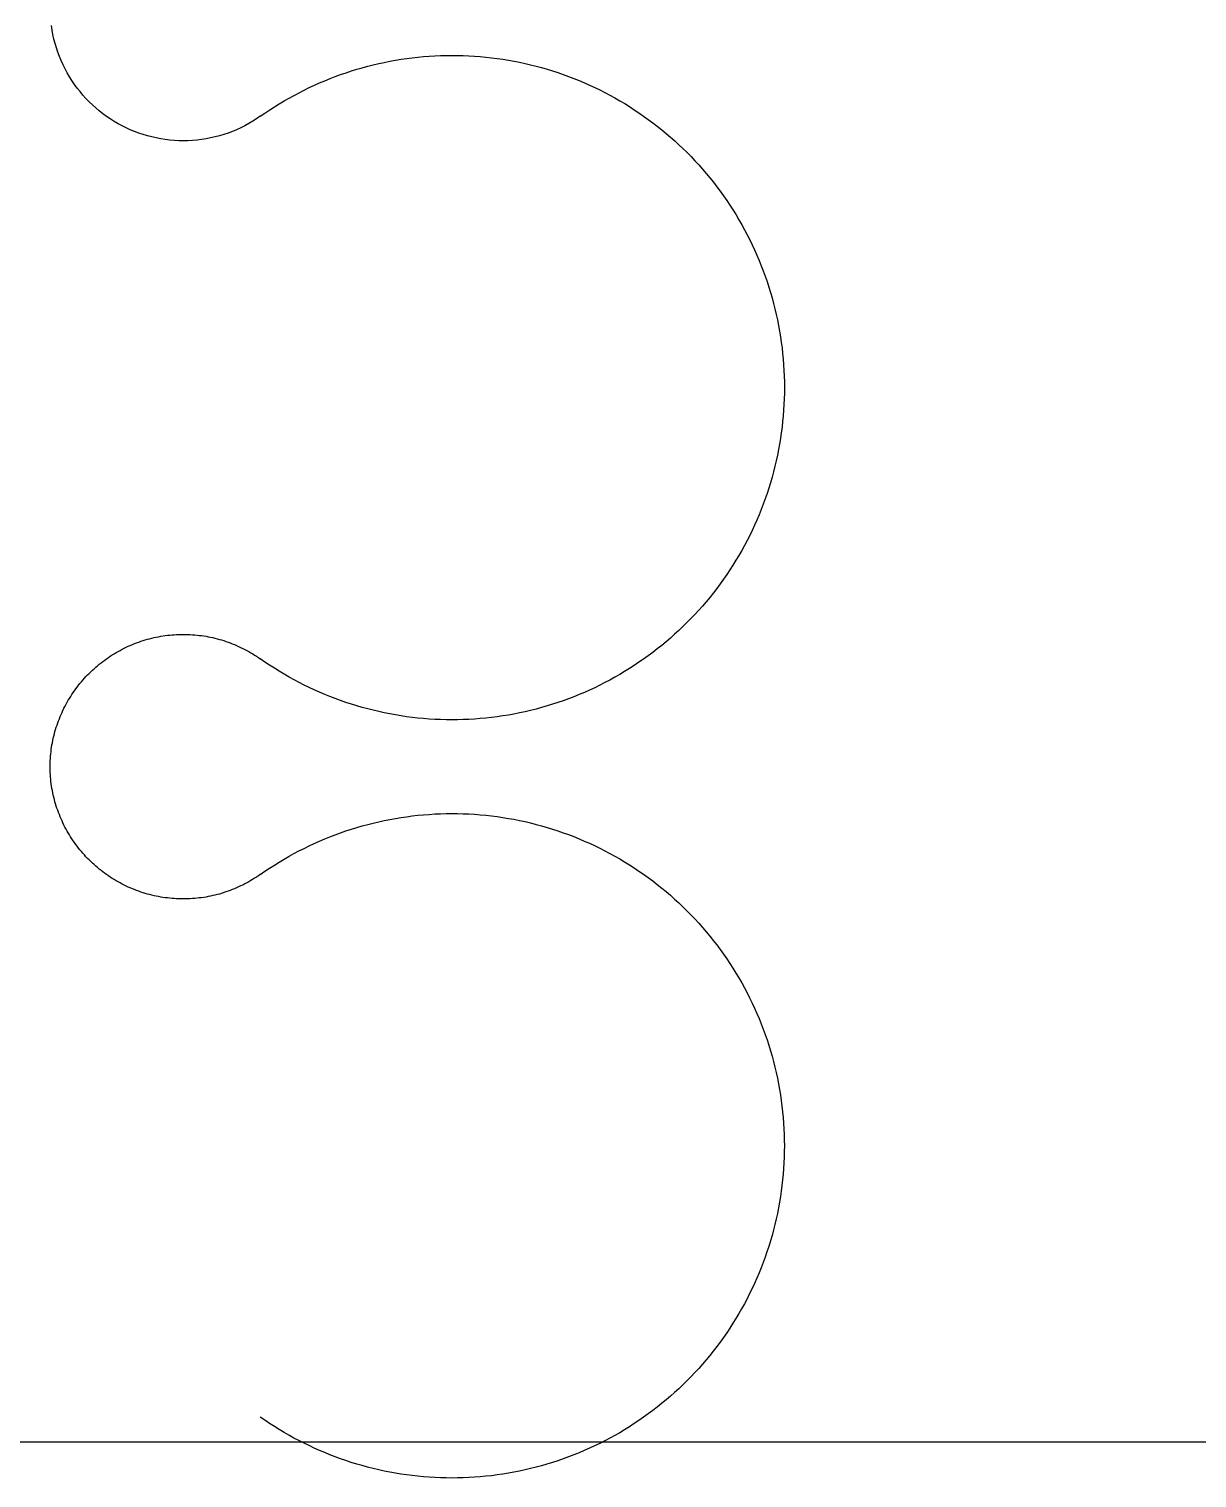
# Model space of a CAD drawing. Header units: millimetres. Extents: x -187744 to 2148, y -49419 to 6550.
# Drawn here: x -11902.9 to -11825.1, y -11613.8 to -11517.3 of the extents above; entities that cross this region are included whole.
import ezdxf

# ---------------------------------------------------------------- set-up
doc = ezdxf.new("R2010")
doc.units = ezdxf.units.MM
doc.header["$LTSCALE"] = 1000
doc.header["$MEASUREMENT"] = 0
doc.layers.add('A-WINDOW', color=12, linetype='Continuous')
doc.layers.add('FF-FURNA', color=40, linetype='Continuous')

# ---------------------------------------------------------------- blocks, each defined once
blk = doc.blocks.new('DRAPES2')
at = {"linetype": 'ByBlock'}
for points in [[(909.56, 27.959, 0), (909.129, 28.5799, 0), (908.708, 29.2081, 0), (908.299, 29.8433, 0), (907.9, 30.4855, 0), (907.512, 31.1344, 0), (907.135, 31.7898, 0), (906.77, 32.4515, 0), (906.416, 33.1194, 0), (906.074, 33.7932, 0), (905.743, 34.4728, 0), (905.423, 35.1579, 0), (905.116, 35.8484, 0), (904.82, 36.5441, 0), (904.536, 37.2447, 0), (904.264, 37.95, 0), (904.005, 38.6599, 0), (903.757, 39.3741, 0), (903.522, 40.0924, 0), (903.299, 40.8147, 0), (903.088, 41.5406, 0), (902.89, 42.2701, 0), (902.704, 43.0028, 0), (902.531, 43.7386, 0), (902.37, 44.4772, 0), (902.222, 45.2185, 0), (902.087, 45.9622, 0), (901.965, 46.7081, 0), (901.855, 47.456, 0), (901.758, 48.2056, 0), (901.674, 48.9568, 0), (901.602, 49.7093, 0), (901.544, 50.4629, 0), (901.498, 51.2175, 0), (901.466, 51.9727, 0), (901.446, 52.7283, 0), (901.439, 53.4842, 0), (901.445, 54.24, 0), (901.464, 54.9957, 0), (901.496, 55.7509, 0), (901.54, 56.5055, 0), (901.598, 57.2592, 0), (901.668, 58.0118, 0), (901.752, 58.7631, 0), (901.848, 59.5128, 0), (901.957, 60.2608, 0), (902.078, 61.0069, 0), (902.213, 61.7507, 0), (902.36, 62.4922, 0), (902.52, 63.231, 0), (902.692, 63.967, 0), (902.877, 64.6999, 0), (903.074, 65.4296, 0), (903.284, 66.1558, 0), (903.506, 66.8783, 0), (903.741, 67.5969, 0), (903.988, 68.3114, 0), (904.246, 69.0216, 0), (904.517, 69.7272, 0), (904.8, 70.4281, 0), (905.095, 71.1241, 0), (905.402, 71.815, 0), (905.721, 72.5005, 0), (906.051, 73.1804, 0), (906.393, 73.8547, 0), (906.746, 74.5229, 0), (907.11, 75.1851, 0), (907.486, 75.8409, 0), (907.873, 76.4903, 0), (908.271, 77.1329, 0), (908.68, 77.7686, 0), (909.1, 78.3972, 0), (909.53, 79.0186, 0), (909.971, 79.6326, 0), (910.423, 80.2389, 0), (910.884, 80.8374, 0), (911.356, 81.428, 0), (911.838, 82.0104, 0), (912.33, 82.5845, 0), (912.831, 83.1501, 0), (913.342, 83.707, 0), (913.863, 84.2552, 0), (914.393, 84.7944, 0), (914.931, 85.3244, 0), (915.479, 85.8452, 0), (916.036, 86.3566, 0), (916.601, 86.8583, 0), (917.175, 87.3503, 0), (917.757, 87.8325, 0), (918.348, 88.3046, 0), (918.946, 88.7666, 0), (919.552, 89.2183, 0), (920.166, 89.6596, 0), (920.787, 90.0903, 0), (921.415, 90.5104, 0), (922.051, 90.9197, 0), (922.693, 91.318, 0), (923.342, 91.7054, 0), (923.998, 92.0816, 0), (924.66, 92.4465, 0), (925.328, 92.8001, 0), (926.002, 93.1422, 0), (926.682, 93.4727, 0), (927.367, 93.7916, 0), (928.058, 94.0987, 0), (928.754, 94.394, 0), (929.455, 94.6774, 0), (930.16, 94.9488, 0), (930.87, 95.208, 0), (931.584, 95.4551, 0), (932.303, 95.69, 0), (933.025, 95.9125, 0), (933.751, 96.1227, 0), (934.481, 96.3205, 0), (935.214, 96.5057, 0), (935.95, 96.6785, 0), (936.688, 96.8386, 0), (937.43, 96.9861, 0), (938.174, 97.1209, 0), (938.92, 97.2429, 0), (939.668, 97.3523, 0), (940.417, 97.4488, 0), (941.169, 97.5325, 0), (941.921, 97.6034, 0), (942.675, 97.6614, 0), (943.429, 97.7065, 0), (944.185, 97.7387, 0), (944.94, 97.758, 0), (945.696, 97.7644, 0)], [(945.696, 97.7644, 0), (946.452, 97.7579, 0), (947.208, 97.7385, 0), (947.963, 97.7062, 0), (948.717, 97.661, 0), (949.471, 97.6029, 0), (950.223, 97.532, 0), (950.975, 97.4482, 0), (951.724, 97.3516, 0), (952.472, 97.2422, 0), (953.218, 97.12, 0), (953.962, 96.9851, 0), (954.703, 96.8376, 0), (955.442, 96.6773, 0), (956.178, 96.5045, 0), (956.911, 96.3192, 0), (957.64, 96.1214, 0), (958.366, 95.9111, 0), (959.089, 95.6885, 0), (959.807, 95.4535, 0), (960.522, 95.2063, 0), (961.232, 94.947, 0), (961.937, 94.6755, 0), (962.638, 94.3921, 0), (963.334, 94.0967, 0), (964.024, 93.7895, 0), (964.71, 93.4706, 0), (965.389, 93.1399, 0), (966.063, 92.7977, 0), (966.731, 92.4441, 0), (967.393, 92.0791, 0), (968.049, 91.7028, 0), (968.698, 91.3154, 0), (969.34, 90.917, 0), (969.976, 90.5077, 0), (970.604, 90.0875, 0), (971.225, 89.6567, 0), (971.839, 89.2154, 0), (972.445, 88.7636, 0), (973.043, 88.3015, 0), (973.634, 87.8293, 0), (974.216, 87.3471, 0), (974.789, 86.855, 0), (975.355, 86.3532, 0), (975.911, 85.8418, 0), (976.459, 85.3209, 0), (976.998, 84.7908, 0), (977.528, 84.2516, 0), (978.048, 83.7034, 0), (978.559, 83.1463, 0), (979.061, 82.5807, 0), (979.552, 82.0065, 0), (980.034, 81.4241, 0), (980.506, 80.8335, 0), (980.967, 80.2349, 0), (981.419, 79.6285, 0), (981.86, 79.0145, 0), (982.29, 78.3931, 0), (982.71, 77.7644, 0), (983.118, 77.1286, 0), (983.516, 76.486, 0), (983.903, 75.8366, 0), (984.279, 75.1807, 0), (984.644, 74.5185, 0), (984.997, 73.8502, 0), (985.338, 73.1759, 0), (985.669, 72.4959, 0), (985.987, 71.8104, 0), (986.294, 71.1195, 0), (986.589, 70.4235, 0), (986.871, 69.7225, 0), (987.142, 69.0168, 0), (987.401, 68.3066, 0), (987.648, 67.5921, 0), (987.882, 66.8735, 0), (988.104, 66.151, 0), (988.314, 65.4247, 0), (988.511, 64.695, 0), (988.696, 63.9621, 0), (988.868, 63.2261, 0), (989.028, 62.4872, 0), (989.175, 61.7458, 0), (989.309, 61.0019, 0), (989.431, 60.2559, 0), (989.54, 59.5078, 0), (989.636, 58.7581, 0), (989.719, 58.0068, 0), (989.789, 57.2542, 0), (989.847, 56.5005, 0), (989.892, 55.7459, 0), (989.923, 54.9906, 0), (989.942, 54.235, 0), (989.948, 53.4791, 0), (989.941, 52.7233, 0), (989.921, 51.9676, 0), (989.889, 51.2124, 0), (989.843, 50.4579, 0), (989.784, 49.7043, 0), (989.713, 48.9518, 0), (989.629, 48.2006, 0), (989.531, 47.451, 0), (989.422, 46.7031, 0), (989.299, 45.9572, 0), (989.164, 45.2135, 0), (989.016, 44.4723, 0), (988.855, 43.7337, 0), (988.682, 42.9979, 0), (988.496, 42.2652, 0), (988.298, 41.5358, 0), (988.087, 40.8098, 0), (987.864, 40.0876, 0), (987.628, 39.3693, 0), (987.381, 38.6551, 0), (987.121, 37.9453, 0), (986.849, 37.24, 0), (986.565, 36.5394, 0), (986.269, 35.8438, 0), (985.962, 35.1534, 0), (985.642, 34.4683, 0), (985.311, 33.7887, 0), (984.969, 33.1149, 0), (984.614, 32.4471, 0), (984.249, 31.7854, 0), (983.872, 31.13, 0), (983.485, 30.4812, 0), (983.086, 29.8391, 0), (982.676, 29.2039, 0), (982.255, 28.5758, 0), (981.824, 27.9549, 0)], [(909.56, 27.959, 0), (909.901, 27.458, 0), (910.226, 26.9457, 0), (910.532, 26.4225, 0), (910.821, 25.8892, 0), (911.091, 25.3463, 0), (911.342, 24.7946, 0), (911.575, 24.2345, 0), (911.788, 23.6669, 0), (911.982, 23.0923, 0), (912.156, 22.5114, 0), (912.31, 21.9249, 0), (912.444, 21.3335, 0), (912.557, 20.7379, 0), (912.65, 20.1387, 0), (912.723, 19.5367, 0), (912.775, 18.9326, 0), (912.807, 18.327, 0), (912.817, 17.7208, 0), (912.807, 17.1145, 0), (912.777, 16.5089, 0), (912.725, 15.9047, 0), (912.653, 15.3026, 0), (912.561, 14.7034, 0), (912.448, 14.1076, 0), (912.315, 13.5161, 0), (912.161, 12.9294, 0), (911.988, 12.3483, 0), (911.795, 11.7735, 0), (911.582, 11.2056, 0), (911.351, 10.6453, 0), (911.1, 10.0932, 0), (910.83, 9.55004, 0), (910.542, 9.01639, 0), (910.236, 8.49289, 0), (909.913, 7.98014, 0), (909.572, 7.47874, 0), (909.214, 6.98928, 0), (908.839, 6.51234, 0), (908.449, 6.04846, 0), (908.043, 5.59819, 0), (907.621, 5.16205, 0), (907.186, 4.74056, 0), (906.735, 4.3342, 0), (906.272, 3.94345, 0), (905.795, 3.56876, 0), (905.306, 3.21058, 0), (904.805, 2.86932, 0), (904.292, 2.54537, 0), (903.769, 2.23912, 0), (903.235, 1.95093, 0), (902.692, 1.68112, 0), (902.14, 1.43002, 0), (901.58, 1.19792, 0), (901.012, 0.985082, 0), (900.437, 0.791764, 0), (899.856, 0.618188, 0), (899.27, 0.464557, 0), (898.678, 0.331051, 0), (898.083, 0.217825, 0), (897.484, 0.125011, 0)], [(996.315, -0.046077, 0), (996.012, -0.043471, 0), (995.709, -0.035686, 0), (995.406, -0.022726, 0), (995.104, -0.004593, 0), (994.801, 0.018705, 0), (994.499, 0.047164, 0), (994.198, 0.080774, 0), (993.897, 0.119526, 0), (993.597, 0.163409, 0), (993.298, 0.212408, 0), (993, 0.266512, 0), (992.703, 0.325703, 0), (992.406, 0.389964, 0), (992.111, 0.459276, 0), (991.817, 0.53362, 0), (991.524, 0.612974, 0), (991.233, 0.697313, 0), (990.944, 0.786615, 0), (990.655, 0.880853, 0), (990.369, 0.979999, 0), (990.084, 1.08402, 0), (989.801, 1.1929, 0), (989.52, 1.30659, 0), (989.241, 1.42507, 0), (988.964, 1.54829, 0), (988.689, 1.67623, 0), (988.416, 1.80884, 0), (988.146, 1.9461, 0), (987.878, 2.08795, 0), (987.613, 2.23435, 0), (987.35, 2.38527, 0), (987.089, 2.54066, 0), (986.832, 2.70048, 0), (986.577, 2.86467, 0), (986.325, 3.03319, 0), (986.075, 3.20599, 0), (985.829, 3.38302, 0), (985.586, 3.56423, 0), (985.346, 3.74956, 0), (985.11, 3.93897, 0), (984.876, 4.13239, 0), (984.646, 4.32977, 0), (984.419, 4.53105, 0), (984.196, 4.73618, 0), (983.976, 4.94509, 0), (983.76, 5.15772, 0), (983.548, 5.37402, 0), (983.339, 5.59391, 0), (983.134, 5.81733, 0), (982.933, 6.04422, 0), (982.736, 6.27452, 0), (982.542, 6.50815, 0), (982.353, 6.74504, 0), (982.168, 6.98513, 0), (981.987, 7.22835, 0), (981.81, 7.47463, 0), (981.637, 7.72389, 0), (981.469, 7.97607, 0), (981.305, 8.23108, 0), (981.145, 8.48885, 0), (980.99, 8.74932, 0), (980.84, 9.01239, 0), (980.693, 9.27801, 0), (980.552, 9.54608, 0), (980.415, 9.81653, 0), (980.282, 10.0893, 0), (980.155, 10.3643, 0), (980.031, 10.6414, 0), (979.913, 10.9206, 0), (979.8, 11.2017, 0), (979.691, 11.4848, 0), (979.587, 11.7696, 0), (979.488, 12.0562, 0), (979.394, 12.3445, 0), (979.305, 12.6343, 0), (979.221, 12.9256, 0), (979.142, 13.2183, 0), (979.068, 13.5123, 0), (978.999, 13.8075, 0), (978.935, 14.1038, 0), (978.876, 14.4012, 0), (978.822, 14.6996, 0), (978.773, 14.9988, 0), (978.729, 15.2989, 0), (978.691, 15.5996, 0), (978.658, 15.901, 0), (978.629, 16.2028, 0), (978.606, 16.5052, 0), (978.588, 16.8078, 0), (978.576, 17.1108, 0), (978.568, 17.4139, 0), (978.566, 17.717, 0), (978.568, 18.0202, 0), (978.576, 18.3233, 0), (978.59, 18.6262, 0), (978.608, 18.9289, 0), (978.631, 19.2311, 0), (978.66, 19.533, 0), (978.694, 19.8343, 0), (978.733, 20.135, 0), (978.777, 20.4349, 0), (978.826, 20.7341, 0), (978.88, 21.0324, 0), (978.94, 21.3297, 0), (979.004, 21.626, 0), (979.074, 21.9211, 0), (979.148, 22.215, 0), (979.228, 22.5076, 0), (979.312, 22.7988, 0), (979.402, 23.0884, 0), (979.496, 23.3766, 0), (979.595, 23.663, 0), (979.7, 23.9477, 0), (979.809, 24.2307, 0), (979.923, 24.5116, 0), (980.041, 24.7907, 0), (980.165, 25.0676, 0), (980.293, 25.3424, 0), (980.426, 25.615, 0), (980.563, 25.8852, 0), (980.705, 26.1531, 0), (980.852, 26.4185, 0), (981.003, 26.6814, 0), (981.158, 26.9416, 0), (981.318, 27.1992, 0), (981.483, 27.454, 0), (981.651, 27.7059, 0), (981.824, 27.9549, 0)]]:
    blk.add_polyline3d(points, dxfattribs=at)
for points in [[(1010.55, 27.9514, 0), (1010.12, 28.5723, 0), (1009.7, 29.2005, 0), (1009.29, 29.8357, 0), (1008.89, 30.4779, 0), (1008.5, 31.1268, 0), (1008.13, 31.7822, 0), (1007.76, 32.4439, 0), (1007.41, 33.1118, 0), (1007.07, 33.7856, 0), (1006.73, 34.4652, 0), (1006.42, 35.1503, 0), (1006.11, 35.8408, 0), (1005.81, 36.5365, 0), (1005.53, 37.237, 0), (1005.26, 37.9424, 0), (1005, 38.6523, 0), (1004.75, 39.3665, 0), (1004.51, 40.0848, 0), (1004.29, 40.807, 0), (1004.08, 41.533, 0), (1003.88, 42.2624, 0), (1003.7, 42.9952, 0), (1003.52, 43.731, 0), (1003.36, 44.4696, 0), (1003.21, 45.2109, 0), (1003.08, 45.9546, 0), (1002.96, 46.7005, 0), (1002.85, 47.4483, 0), (1002.75, 48.198, 0), (1002.67, 48.9492, 0), (1002.59, 49.7017, 0), (1002.54, 50.4553, 0), (1002.49, 51.2098, 0), (1002.46, 51.965, 0), (1002.44, 52.7207, 0), (1002.43, 53.4765, 0), (1002.44, 54.2324, 0), (1002.46, 54.9881, 0), (1002.49, 55.7433, 0), (1002.53, 56.4979, 0), (1002.59, 57.2516, 0), (1002.66, 58.0042, 0), (1002.74, 58.7554, 0), (1002.84, 59.5052, 0), (1002.95, 60.2532, 0), (1003.07, 60.9992, 0), (1003.2, 61.7431, 0), (1003.35, 62.4845, 0), (1003.51, 63.2234, 0), (1003.68, 63.9594, 0), (1003.87, 64.6923, 0), (1004.07, 65.422, 0), (1004.28, 66.1482, 0), (1004.5, 66.8707, 0), (1004.73, 67.5893, 0), (1004.98, 68.3038, 0), (1005.24, 69.0139, 0), (1005.51, 69.7196, 0), (1005.79, 70.4205, 0), (1006.09, 71.1165, 0), (1006.39, 71.8073, 0), (1006.71, 72.4928, 0), (1007.04, 73.1728, 0), (1007.38, 73.847, 0), (1007.74, 74.5153, 0), (1008.1, 75.1775, 0), (1008.48, 75.8333, 0), (1008.87, 76.4826, 0), (1009.26, 77.1253, 0), (1009.67, 77.761, 0), (1010.09, 78.3896, 0), (1010.52, 79.011, 0), (1010.96, 79.625, 0), (1011.41, 80.2313, 0), (1011.88, 80.8298, 0), (1012.35, 81.4204, 0), (1012.83, 82.0028, 0), (1013.32, 82.5769, 0), (1013.82, 83.1425, 0), (1014.33, 83.6994, 0), (1014.85, 84.2476, 0), (1015.38, 84.7868, 0), (1015.92, 85.3168, 0), (1016.47, 85.8376, 0), (1017.03, 86.3489, 0), (1017.59, 86.8507, 0), (1018.17, 87.3427, 0), (1018.75, 87.8249, 0), (1019.34, 88.297, 0), (1019.94, 88.759, 0), (1020.54, 89.2107, 0), (1021.16, 89.652, 0), (1021.78, 90.0827, 0), (1022.41, 90.5028, 0), (1023.04, 90.9121, 0), (1023.69, 91.3104, 0), (1024.33, 91.6978, 0), (1024.99, 92.0739, 0), (1025.65, 92.4389, 0), (1026.32, 92.7924, 0), (1026.99, 93.1345, 0), (1027.67, 93.4651, 0), (1028.36, 93.784, 0), (1029.05, 94.0911, 0), (1029.75, 94.3864, 0), (1030.45, 94.6698, 0), (1031.15, 94.9411, 0), (1031.86, 95.2004, 0), (1032.58, 95.4475, 0), (1033.29, 95.6824, 0), (1034.02, 95.9049, 0), (1034.74, 96.1151, 0), (1035.47, 96.3129, 0), (1036.21, 96.4981, 0), (1036.94, 96.6708, 0), (1037.68, 96.831, 0), (1038.42, 96.9784, 0), (1039.17, 97.1132, 0), (1039.91, 97.2353, 0), (1040.66, 97.3446, 0), (1041.41, 97.4412, 0), (1042.16, 97.5249, 0), (1042.91, 97.5957, 0), (1043.67, 97.6537, 0), (1044.42, 97.6989, 0), (1045.18, 97.7311, 0), (1045.93, 97.7504, 0), (1046.69, 97.7568, 0)], [(1046.69, 97.7568, 0), (1047.44, 97.7503, 0), (1048.2, 97.7309, 0), (1048.95, 97.6986, 0), (1049.71, 97.6534, 0), (1050.46, 97.5953, 0), (1051.22, 97.5244, 0), (1051.97, 97.4406, 0), (1052.72, 97.344, 0), (1053.46, 97.2346, 0), (1054.21, 97.1124, 0), (1054.95, 96.9775, 0), (1055.7, 96.8299, 0), (1056.43, 96.6697, 0), (1057.17, 96.4969, 0), (1057.9, 96.3116, 0), (1058.63, 96.1137, 0), (1059.36, 95.9035, 0), (1060.08, 95.6808, 0), (1060.8, 95.4459, 0), (1061.51, 95.1987, 0), (1062.22, 94.9394, 0), (1062.93, 94.6679, 0), (1063.63, 94.3845, 0), (1064.33, 94.0891, 0), (1065.02, 93.7819, 0), (1065.7, 93.4629, 0), (1066.38, 93.1323, 0), (1067.06, 92.7901, 0), (1067.72, 92.4365, 0), (1068.39, 92.0715, 0), (1069.04, 91.6952, 0), (1069.69, 91.3078, 0), (1070.33, 90.9094, 0), (1070.97, 90.5, 0), (1071.6, 90.0799, 0), (1072.22, 89.6491, 0), (1072.83, 89.2077, 0), (1073.44, 88.756, 0), (1074.04, 88.2939, 0), (1074.63, 87.8217, 0), (1075.21, 87.3395, 0), (1075.78, 86.8474, 0), (1076.35, 86.3456, 0), (1076.9, 85.8342, 0), (1077.45, 85.3133, 0), (1077.99, 84.7832, 0), (1078.52, 84.244, 0), (1079.04, 83.6957, 0), (1079.55, 83.1387, 0), (1080.05, 82.5731, 0), (1080.54, 81.9989, 0), (1081.03, 81.4165, 0), (1081.5, 80.8258, 0), (1081.96, 80.2273, 0), (1082.41, 79.6209, 0), (1082.85, 79.0069, 0), (1083.28, 78.3855, 0), (1083.7, 77.7568, 0), (1084.11, 77.121, 0), (1084.51, 76.4783, 0), (1084.9, 75.829, 0), (1085.27, 75.1731, 0), (1085.64, 74.5109, 0), (1085.99, 73.8426, 0), (1086.33, 73.1683, 0), (1086.66, 72.4883, 0), (1086.98, 71.8028, 0), (1087.29, 71.1119, 0), (1087.58, 70.4159, 0), (1087.86, 69.7149, 0), (1088.13, 69.0092, 0), (1088.39, 68.299, 0), (1088.64, 67.5845, 0), (1088.87, 66.8659, 0), (1089.1, 66.1433, 0), (1089.31, 65.4171, 0), (1089.5, 64.6874, 0), (1089.69, 63.9545, 0), (1089.86, 63.2185, 0), (1090.02, 62.4796, 0), (1090.17, 61.7381, 0), (1090.3, 60.9943, 0), (1090.42, 60.2482, 0), (1090.53, 59.5002, 0), (1090.63, 58.7504, 0), (1090.71, 57.9991, 0), (1090.78, 57.2465, 0), (1090.84, 56.4928, 0), (1090.88, 55.7383, 0), (1090.92, 54.983, 0), (1090.93, 54.2274, 0), (1090.94, 53.4715, 0), (1090.93, 52.7156, 0), (1090.91, 51.96, 0), (1090.88, 51.2048, 0), (1090.83, 50.4503, 0), (1090.78, 49.6967, 0), (1090.7, 48.9442, 0), (1090.62, 48.193, 0), (1090.52, 47.4433, 0), (1090.41, 46.6955, 0), (1090.29, 45.9496, 0), (1090.16, 45.2059, 0), (1090.01, 44.4647, 0), (1089.85, 43.726, 0), (1089.67, 42.9903, 0), (1089.49, 42.2576, 0), (1089.29, 41.5282, 0), (1089.08, 40.8022, 0), (1088.86, 40.08, 0), (1088.62, 39.3617, 0), (1088.37, 38.6475, 0), (1088.11, 37.9377, 0), (1087.84, 37.2324, 0), (1087.56, 36.5318, 0), (1087.26, 35.8362, 0), (1086.95, 35.1457, 0), (1086.63, 34.4606, 0), (1086.3, 33.7811, 0), (1085.96, 33.1073, 0), (1085.61, 32.4395, 0), (1085.24, 31.7778, 0), (1084.86, 31.1224, 0), (1084.48, 30.4736, 0), (1084.08, 29.8315, 0), (1083.67, 29.1963, 0), (1083.25, 28.5682, 0), (1082.82, 27.9473, 0)], [(1010.55, 27.9514, 0), (1010.72, 27.7024, 0), (1010.89, 27.4504, 0), (1011.06, 27.1956, 0), (1011.22, 26.9381, 0), (1011.37, 26.6778, 0), (1011.52, 26.4149, 0), (1011.67, 26.1495, 0), (1011.81, 25.8816, 0), (1011.95, 25.6113, 0), (1012.08, 25.3387, 0), (1012.21, 25.0639, 0), (1012.33, 24.7869, 0), (1012.45, 24.5079, 0), (1012.57, 24.2269, 0), (1012.68, 23.944, 0), (1012.78, 23.6593, 0), (1012.88, 23.3728, 0), (1012.97, 23.0847, 0), (1013.06, 22.795, 0), (1013.15, 22.5038, 0), (1013.23, 22.2112, 0), (1013.3, 21.9173, 0), (1013.37, 21.6222, 0), (1013.44, 21.3259, 0), (1013.49, 21.0286, 0), (1013.55, 20.7303, 0), (1013.6, 20.4311, 0), (1013.64, 20.1311, 0), (1013.68, 19.8304, 0), (1013.71, 19.5291, 0), (1013.74, 19.2273, 0), (1013.77, 18.925, 0), (1013.79, 18.6223, 0), (1013.8, 18.3194, 0), (1013.81, 18.0163, 0), (1013.81, 17.7132, 0), (1013.81, 17.41, 0), (1013.8, 17.1069, 0), (1013.79, 16.8039, 0), (1013.77, 16.5013, 0), (1013.75, 16.199, 0), (1013.72, 15.8971, 0), (1013.68, 15.5957, 0), (1013.65, 15.295, 0), (1013.6, 14.995, 0), (1013.55, 14.6957, 0), (1013.5, 14.3974, 0), (1013.44, 14.1, 0), (1013.38, 13.8036, 0), (1013.31, 13.5084, 0), (1013.23, 13.2144, 0), (1013.15, 12.9218, 0), (1013.07, 12.6305, 0), (1012.98, 12.3407, 0), (1012.89, 12.0525, 0), (1012.79, 11.7659, 0), (1012.68, 11.481, 0), (1012.57, 11.198, 0), (1012.46, 10.9168, 0), (1012.34, 10.6377, 0), (1012.22, 10.3606, 0), (1012.09, 10.0856, 0), (1011.96, 9.81286, 0), (1011.82, 9.54242, 0), (1011.68, 9.27437, 0), (1011.53, 9.00877, 0), (1011.38, 8.74571, 0), (1011.23, 8.48526, 0), (1011.07, 8.22751, 0), (1010.9, 7.97251, 0), (1010.74, 7.72036, 0), (1010.56, 7.47112, 0), (1010.39, 7.22486, 0), (1010.21, 6.98166, 0), (1010.02, 6.74159, 0), (1009.83, 6.50472, 0), (1009.64, 6.27111, 0), (1009.44, 6.04084, 0), (1009.24, 5.81397, 0), (1009.03, 5.59057, 0), (1008.83, 5.3707, 0), (1008.61, 5.15443, 0), (1008.4, 4.94182, 0), (1008.18, 4.73294, 0), (1007.95, 4.52784, 0), (1007.73, 4.32658, 0), (1007.5, 4.12922, 0), (1007.26, 3.93583, 0), (1007.03, 3.74645, 0), (1006.79, 3.56114, 0), (1006.54, 3.37996, 0), (1006.3, 3.20296, 0), (1006.05, 3.03019, 0), (1005.8, 2.8617, 0), (1005.54, 2.69753, 0), (1005.28, 2.53775, 0), (1005.02, 2.38239, 0), (1004.76, 2.2315, 0), (1004.5, 2.08513, 0), (1004.23, 1.94331, 0), (1003.96, 1.80608, 0), (1003.68, 1.6735, 0), (1003.41, 1.54559, 0), (1003.13, 1.4224, 0), (1002.85, 1.30395, 0), (1002.57, 1.19029, 0), (1002.29, 1.08145, 0), (1002, 0.97746, 0), (1001.72, 0.878347, 0), (1001.43, 0.784142, 0), (1001.14, 0.694873, 0), (1000.85, 0.610566, 0), (1000.56, 0.531246, 0), (1000.26, 0.456936, 0), (999.967, 0.387657, 0), (999.67, 0.323429, 0), (999.373, 0.264272, 0), (999.075, 0.210203, 0), (998.775, 0.161237, 0), (998.475, 0.117389, 0), (998.175, 0.078671, 0), (997.873, 0.045095, 0), (997.571, 0.016671, 0), (997.269, -0.006593, 0), (996.967, -0.024691, 0), (996.664, -0.037617, 0), (996.361, -0.045367, 0), (996.057, -0.047939, 0)]]:
    blk.add_polyline3d(points)

msp = doc.modelspace()

# ---------------------------------------------------------------- linework, layer by layer
at = {"layer": 'A-WINDOW'}
msp.add_line((-11564.768, -11611.462), (-11965.357, -11611.462), dxfattribs=at)

# ---------------------------------------------------------------- block references
at = {"layer": 'FF-FURNA', "xscale": 0.4999999999999998, "yscale": 0.4999999999999998, "zscale": 0.4999999999999998, "rotation": 270}
msp.add_blockref('DRAPES2', (-11901.457, -11068.372), dxfattribs=at)

doc.saveas('drawing.dxf')
